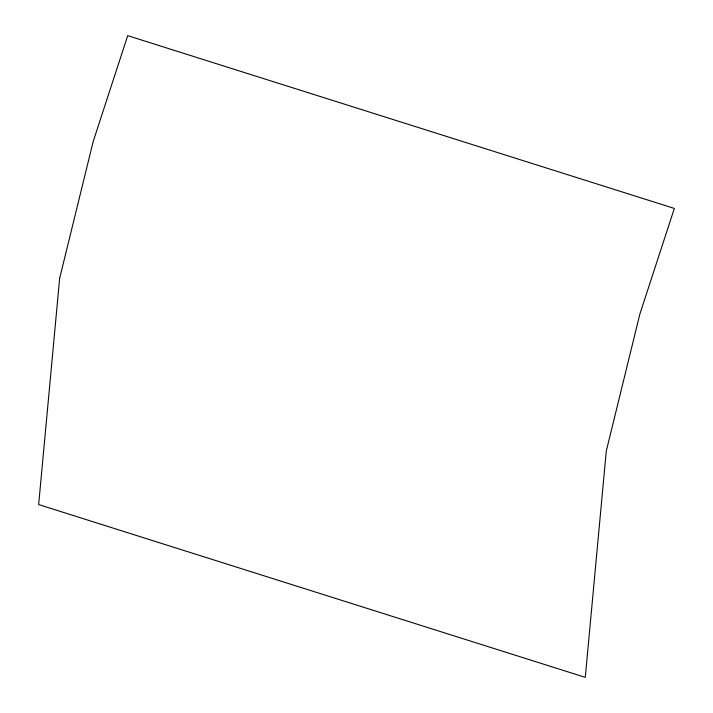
<?xml version="1.0" encoding="UTF-8"?>
<svg xmlns="http://www.w3.org/2000/svg" width="713" height="713" viewBox="0 0 713 713"><rect width="100%" height="100%" fill="white"/><g stroke="black" fill="none" stroke-linecap="round" stroke-linejoin="round"><path stroke-width="1.07" d="M59.651 278.32L38.662 504.572L585.284 677.35L606.273 451.097L639.837 314.166L674.338 208.428L127.716 35.65L93.225 141.388L59.651 278.32"/></g></svg>
